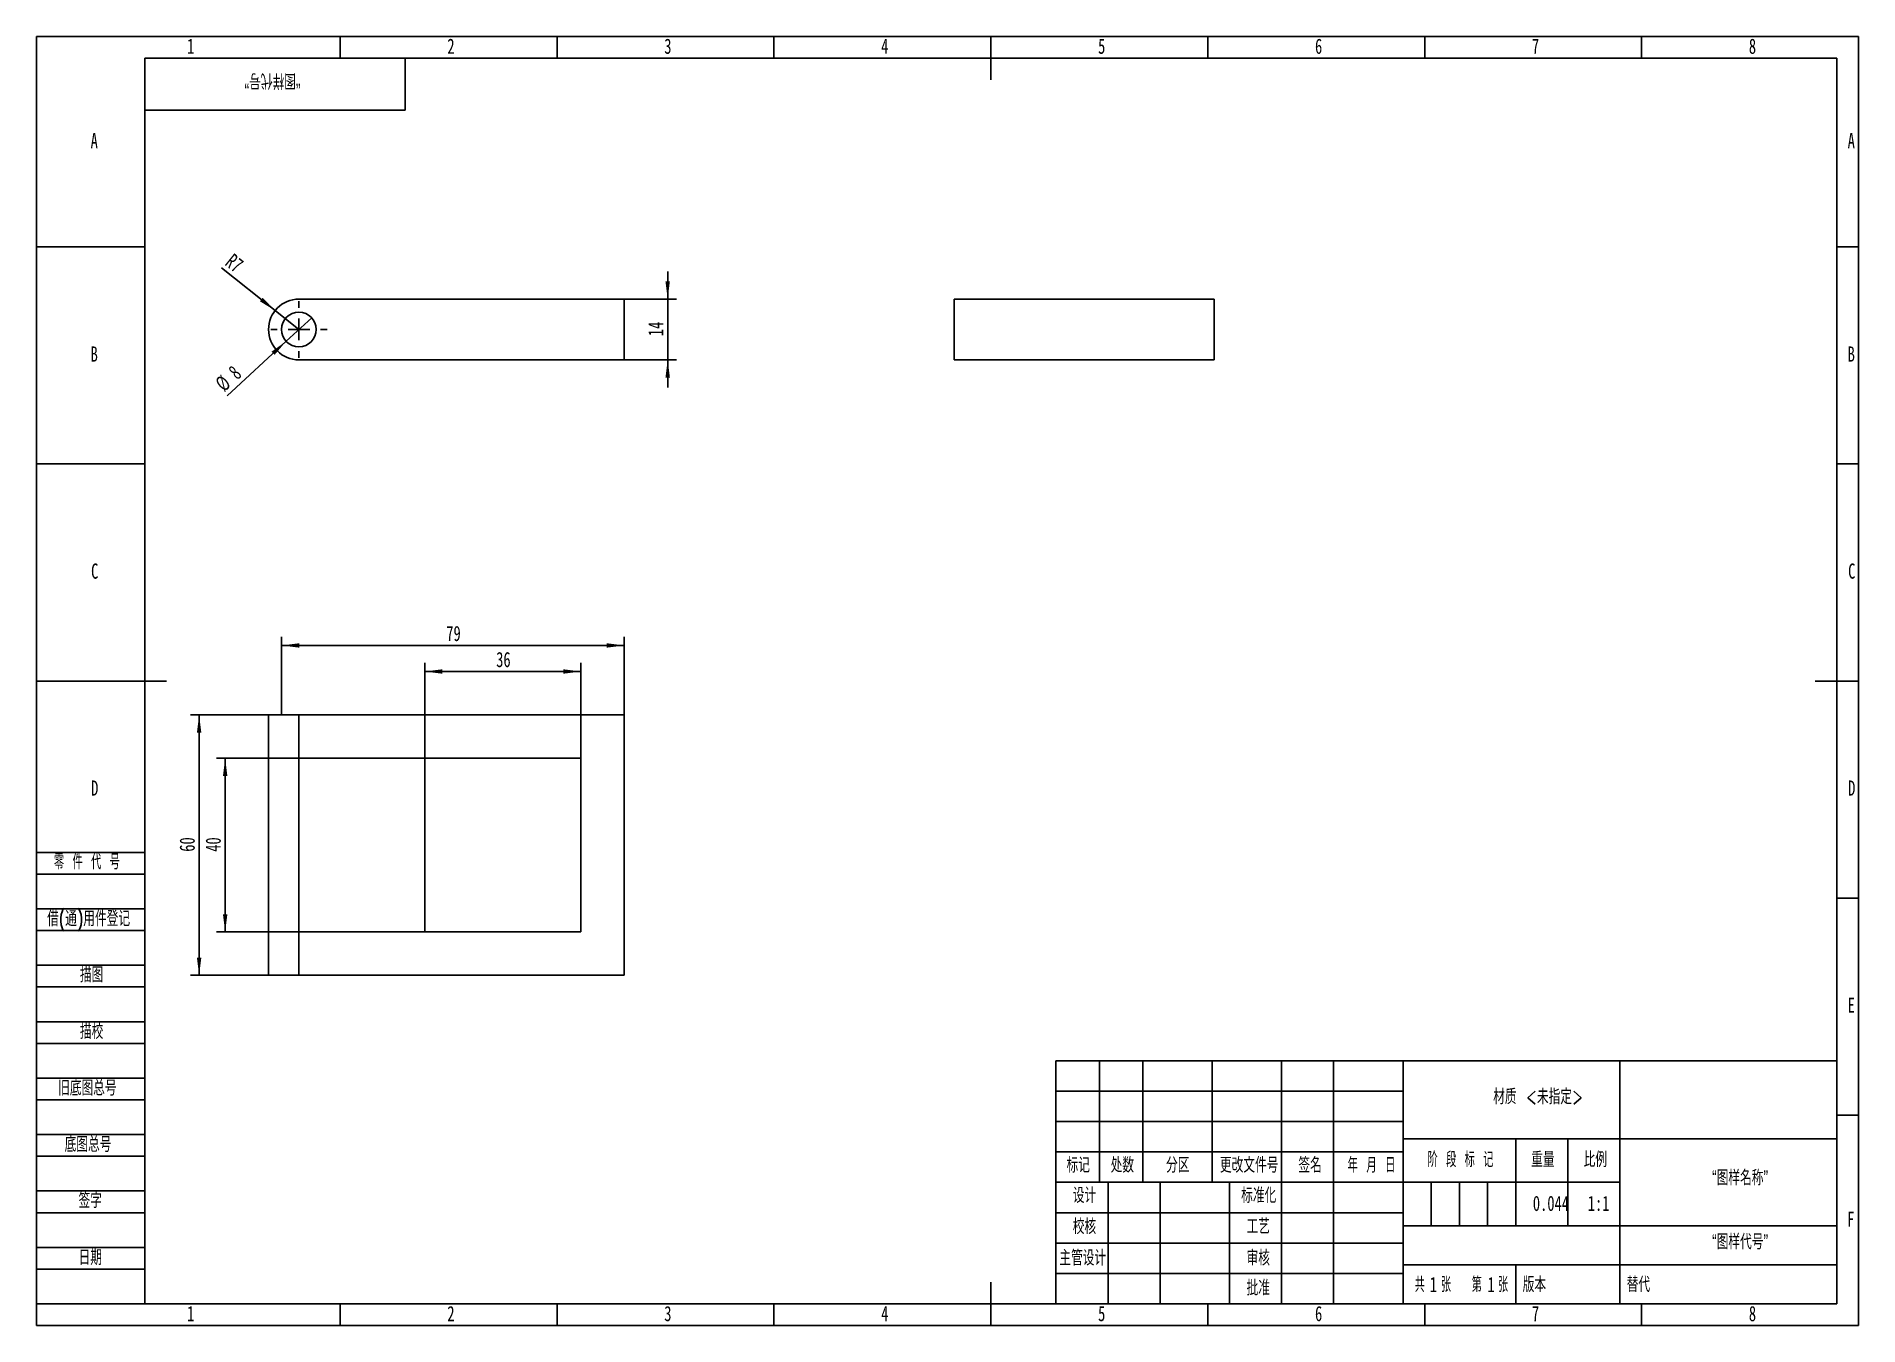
# Model space of a CAD drawing. Header units: millimetres. Extents: x 0 to 420, y 0 to 297.
import ezdxf

# ---------------------------------------------------------------- set-up
doc = ezdxf.new("R2010")
doc.units = ezdxf.units.MM
for name, color, linetype in [('10', 7, 'Continuous'), ('5', 7, 'Continuous'), ('9', 7, 'Continuous'), ('SLD-0', 7, 'Continuous')]:
    doc.layers.add(name, color=color, linetype=linetype)
doc.styles.add('SLDTEXTSTYLE0', font='TXT', dxfattribs={"width": 0.7, "bigfont": 'bigfont'})
doc.styles.add('SLDTEXTSTYLE1', font='TXT', dxfattribs={"width": 0.62, "bigfont": 'bigfont'})
doc.styles.add('SLDTEXTSTYLE2', font='TXT', dxfattribs={"width": 0.614286, "bigfont": 'bigfont'})
doc.styles.add('SLDTEXTSTYLE3', font='TXT', dxfattribs={"width": 0.6, "bigfont": 'bigfont'})
doc.styles.add('SLDTEXTSTYLE4', font='TXT', dxfattribs={"width": 0.7})
doc.dimstyles.new('SLDDIMSTYLE0', dxfattribs={"dimtxt": 3.5, "dimasz": 4.08, "dimexe": 0, "dimexo": 0.0625, "dimgap": 0.875, "dimtad": 1, "dimrnd": 1e-09, "dimzin": 12, "dimdsep": 46, "dimtxsty": 'SLDTEXTSTYLE4', "dimblk1": 'NONE', "dimsah": 1, "dimcen": 0, "dimadec": 0, "dimazin": 3, "dimtfac": 1, "dimtmove": 0, "dimatfit": 3, "dimldrblk": 'NONE', "dimfxl": 0, "dimfrac": 2, "dimtolj": 1, "dimtzin": 12, "dimarcsym": 0})
doc.dimstyles.new('SLDDIMSTYLE1', dxfattribs={"dimtxt": 3.5, "dimasz": 4.08, "dimexe": 0, "dimexo": 0.0625, "dimgap": 0.875, "dimtad": 1, "dimrnd": 1e-09, "dimzin": 12, "dimdsep": 46, "dimtxsty": 'SLDTEXTSTYLE4', "dimsah": 1, "dimcen": 0, "dimadec": 0, "dimazin": 3, "dimtfac": 1, "dimtofl": 0, "dimtmove": 0, "dimatfit": 3, "dimfxl": 0, "dimfrac": 2, "dimtolj": 1, "dimtzin": 12, "dimarcsym": 0})
doc.dimstyles.new('SLDDIMSTYLE2', dxfattribs={"dimtxt": 3.5, "dimasz": 4.08, "dimexe": 0, "dimexo": 0.0625, "dimgap": 0.875, "dimtad": 1, "dimrnd": 1e-09, "dimzin": 12, "dimdsep": 46, "dimtxsty": 'SLDTEXTSTYLE4', "dimsah": 1, "dimcen": 0.09, "dimadec": 0, "dimazin": 3, "dimtfac": 1, "dimtmove": 0, "dimatfit": 0, "dimfxl": 0, "dimfrac": 2, "dimtolj": 1, "dimtzin": 12, "dimarcsym": 0})
doc.dimstyles.new('SLDDIMSTYLE3', dxfattribs={"dimtxt": 3.5, "dimasz": 4.08, "dimexe": 0, "dimexo": 0.0625, "dimgap": 0.875, "dimtad": 1, "dimrnd": 1e-09, "dimzin": 12, "dimdsep": 46, "dimtxsty": 'SLDTEXTSTYLE4', "dimsah": 1, "dimcen": 0.09, "dimadec": 0, "dimazin": 3, "dimtfac": 1, "dimtofl": 0, "dimtmove": 0, "dimatfit": 3, "dimfxl": 0, "dimfrac": 2, "dimtolj": 1, "dimtzin": 12, "dimarcsym": 0})

# ---------------------------------------------------------------- blocks, each defined once
blk = doc.blocks.new('_D')
at = {"layer": '10'}
for q in [(63.44, 232.2), (43.94, 214.23)]:
    blk.add_line((57.56, 226.78), q, dxfattribs=at)
blk.add_solid([(57.56, 226.78), (54.21, 224.39), (54.9, 223.64)], dxfattribs=at)
at = {"layer": '10', "char_height": 3.5, "attachment_point": 1, "rotation": 42.6607, "style": 'SLDTEXTSTYLE4'}
for s, insert in [('%%c', (40.88, 217.55)), ('8', (43.92, 220.33))]:
    blk.add_mtext(s, dxfattribs=dict(at, insert=insert))
blk = doc.blocks.new('_None')
blk = doc.blocks.new('_D_1')
at = {"layer": '10'}
for q in [(42.64, 243.68), (60.5, 229.49)]:
    blk.add_line((55.02, 233.84), q, dxfattribs=at)
blk.add_solid([(55.02, 233.84), (52.14, 236.78), (51.51, 235.98)], dxfattribs=at)
at = {"layer": '10', "insert": (45.44, 247.2), "char_height": 3.5, "attachment_point": 1, "rotation": 321.5465, "style": 'SLDTEXTSTYLE4'}
blk.add_mtext('R7', dxfattribs=at)
blk = doc.blocks.new('_D_2')
at = {"layer": '10'}
for p, q in [((145.5, 236.49), (145.5, 242.84)), ((135.5, 236.49), (147.5, 236.49)), ((145.5, 236.49), (145.5, 222.49)), ((135.5, 222.49), (147.5, 222.49)), ((145.5, 222.49), (145.5, 216.14))]:
    blk.add_line(p, q, dxfattribs=at)
for points in [[(145.5, 236.49), (146.01, 240.57), (144.99, 240.57)], [(145.5, 222.49), (144.99, 218.41), (146.01, 218.41)]]:
    blk.add_solid(points, dxfattribs=at)
at = {"layer": '10', "insert": (140.99, 227.95), "char_height": 3.5, "attachment_point": 1, "rotation": 90, "style": 'SLDTEXTSTYLE4'}
blk.add_mtext('14', dxfattribs=at)
blk = doc.blocks.new('SW_CENTERMARKSYMBOL_0')
at = {"layer": '10', "color": 0}
for p, q in [((0, 5), (0, 6.5)), ((-5, 0), (-6.5, 0)), ((0, 0), (-2.5, 0)), ((0, 0), (0, 2.5)), ((0, 0), (0, -2.5)), ((0, 0), (2.5, 0)), ((5, 0), (6.5, 0)), ((0, -5), (0, -6.5))]:
    blk.add_line(p, q, dxfattribs=at)
blk = doc.blocks.new('_D_3')
at = {"layer": '10'}
for p, q in [((89.5, 130.69), (89.5, 152.69)), ((125.5, 130.69), (125.5, 152.69)), ((125.5, 150.69), (89.5, 150.69))]:
    blk.add_line(p, q, dxfattribs=at)
for points in [[(89.5, 150.69), (93.58, 150.18), (93.58, 151.2)], [(125.5, 150.69), (121.42, 151.2), (121.42, 150.18)]]:
    blk.add_solid(points, dxfattribs=at)
at = {"layer": '10', "insert": (105.97, 155.2), "char_height": 3.5, "attachment_point": 1, "style": 'SLDTEXTSTYLE4'}
blk.add_mtext('36', dxfattribs=at)
blk = doc.blocks.new('_D_4')
at = {"layer": '10'}
for p, q in [((89.5, 130.69), (41.5, 130.69)), ((43.5, 130.69), (43.5, 90.69)), ((89.5, 90.69), (41.5, 90.69))]:
    blk.add_line(p, q, dxfattribs=at)
for points in [[(43.5, 130.69), (42.99, 126.61), (44.01, 126.61)], [(43.5, 90.69), (44.01, 94.77), (42.99, 94.77)]]:
    blk.add_solid(points, dxfattribs=at)
at = {"layer": '10', "insert": (38.99, 109.15), "char_height": 3.5, "attachment_point": 1, "rotation": 90, "style": 'SLDTEXTSTYLE4'}
blk.add_mtext('40', dxfattribs=at)
blk = doc.blocks.new('_D_5')
at = {"layer": '10'}
for p, q in [((56.5, 140.69), (56.5, 158.69)), ((135.5, 156.69), (56.5, 156.69)), ((135.5, 140.69), (135.5, 158.69))]:
    blk.add_line(p, q, dxfattribs=at)
for points in [[(56.5, 156.69), (60.58, 156.18), (60.58, 157.2)], [(135.5, 156.69), (131.42, 157.2), (131.42, 156.18)]]:
    blk.add_solid(points, dxfattribs=at)
at = {"layer": '10', "insert": (94.47, 161.2), "char_height": 3.5, "attachment_point": 1, "style": 'SLDTEXTSTYLE4'}
blk.add_mtext('79', dxfattribs=at)
blk = doc.blocks.new('_D_6')
at = {"layer": '10'}
for p, q in [((56.5, 140.69), (35.5, 140.69)), ((37.5, 140.69), (37.5, 80.69)), ((56.5, 80.69), (35.5, 80.69))]:
    blk.add_line(p, q, dxfattribs=at)
for points in [[(37.5, 140.69), (36.99, 136.61), (38.01, 136.61)], [(37.5, 80.69), (38.01, 84.77), (36.99, 84.77)]]:
    blk.add_solid(points, dxfattribs=at)
at = {"layer": '10', "insert": (32.99, 109.16), "char_height": 3.5, "attachment_point": 1, "rotation": 90, "style": 'SLDTEXTSTYLE4'}
blk.add_mtext('60', dxfattribs=at)

msp = doc.modelspace()

# ---------------------------------------------------------------- linework, layer by layer
at = {"color": 7, "linetype": 'Continuous', "lineweight": 25}
for p, q in [((60.5, 236.49), (135.5, 236.49)), ((135.5, 236.49), (135.5, 222.49)), ((211.5, 236.49), (271.5, 236.49)), ((211.5, 236.49), (211.5, 222.49)), ((271.5, 236.49), (271.5, 222.49)), ((60.5, 222.49), (135.5, 222.49)), ((211.5, 222.49), (271.5, 222.49)), ((53.5, 140.69), (53.5, 80.69)), ((60.5, 140.69), (53.5, 140.69)), ((60.5, 140.69), (60.5, 80.69)), ((135.5, 140.69), (60.5, 140.69)), ((135.5, 80.69), (135.5, 140.69)), ((125.5, 130.69), (89.5, 130.69)), ((89.5, 130.69), (89.5, 90.69)), ((125.5, 90.69), (125.5, 130.69)), ((89.5, 90.69), (125.5, 90.69)), ((60.5, 80.69), (53.5, 80.69)), ((60.5, 80.69), (135.5, 80.69))]:
    msp.add_line(p, q, dxfattribs=at)
msp.add_circle((60.5, 229.49), 4, dxfattribs=at)
msp.add_arc((60.5, 229.49), 7, 90, 270, dxfattribs=at)
at = {"layer": '10', "color": 7}
for p, q in [((0, 109), (25, 109)), ((0, 104), (25, 104)), ((0, 96), (25, 96)), ((0, 91), (25, 91)), ((0, 83), (25, 83)), ((0, 78), (25, 78)), ((0, 70), (25, 70)), ((0, 65), (25, 65)), ((0, 57), (25, 57)), ((0, 52), (25, 52)), ((235, 54), (315, 54)), ((235, 47), (315, 47)), ((0, 44), (25, 44)), ((0, 39), (25, 39)), ((0, 31), (25, 31)), ((0, 26), (25, 26)), ((0, 18), (25, 18)), ((0, 13), (25, 13))]:
    msp.add_line(p, q, dxfattribs=at)
at = {"layer": '10', "color": 7, "lineweight": 25}
for p, q in [((245, 61), (245, 33)), ((255, 61), (255, 33)), ((271, 61), (271, 33)), ((287, 61), (287, 5)), ((299, 61), (299, 5)), ((315, 61), (315, 5)), ((365, 61), (365, 33)), ((315, 43), (415, 43)), ((340.986, 43), (340.986, 23)), ((353, 43), (353, 23)), ((235, 40), (315, 40)), ((235, 33), (365, 33)), ((247, 33), (247, 5)), ((259, 33), (259, 5)), ((275, 33), (275, 5)), ((365, 33), (365, 5)), ((235, 26), (315, 26)), ((315, 23), (415, 23)), ((235, 19), (315, 19)), ((315, 14), (415, 14)), ((235, 12), (315, 12))]:
    msp.add_line(p, q, dxfattribs=at)
at = {"layer": '5'}
for p, q in [((70, 297), (70, 292)), ((120, 297), (120, 292)), ((170, 297), (170, 292)), ((270, 297), (270, 292)), ((320, 297), (320, 292)), ((370, 297), (370, 292)), ((0, 248.5), (25, 248.5)), ((420, 248.5), (415, 248.5)), ((0, 198.5), (25, 198.5)), ((420, 198.5), (415, 198.5)), ((420, 98.5), (415, 98.5)), ((420, 48.5), (415, 48.5)), ((70, 0), (70, 5)), ((120, 0), (120, 5)), ((170, 0), (170, 5)), ((270, 0), (270, 5)), ((320, 0), (320, 5)), ((370, 0), (370, 5))]:
    msp.add_line(p, q, dxfattribs=at)
at = {"layer": '5', "lineweight": 25}
for p, q in [((220, 297), (220, 287)), ((0, 148.5), (30, 148.5)), ((420, 148.5), (410, 148.5)), ((220, 0), (220, 10))]:
    msp.add_line(p, q, dxfattribs=at)
at = {"layer": '5', "color": 7, "lineweight": 25}
for p, q in [((415, 292), (25, 292)), ((25, 292), (25, 5)), ((85, 280), (85, 292)), ((415, 5), (415, 292)), ((25, 280), (85, 280)), ((235, 61), (415, 61)), ((235, 61), (235, 5)), ((0, 5), (415, 5))]:
    msp.add_line(p, q, dxfattribs=at)
at = {"layer": '9', "color": 7}
for p, q in [((420, 297), (0, 297)), ((0, 297), (0, 0)), ((420, 148.5), (420, 297)), ((420, 0), (420, 148.5)), ((0, 0), (420, 0))]:
    msp.add_line(p, q, dxfattribs=at)
at = {"layer": 'SLD-0'}
for p, q in [((321.5, 33), (321.5, 23)), ((328, 33), (328, 23)), ((334.5, 33), (334.5, 23))]:
    msp.add_line(p, q, dxfattribs=at)
at = {"layer": 'SLD-0', "lineweight": 25}
msp.add_line((340.986, 14), (340.986, 5), dxfattribs=at)

# ---------------------------------------------------------------- block references
at = {"layer": '10'}
msp.add_blockref('SW_CENTERMARKSYMBOL_0', (60.5, 229.49), dxfattribs=at)

# ---------------------------------------------------------------- texts
at = {"layer": '10', "char_height": 3.5}
for s, insert, attachment_point, style in [('1', (35.544, 296.505), 2, 'SLDTEXTSTYLE4'), ('2', (95.544, 296.505), 2, 'SLDTEXTSTYLE4'), ('3', (145.544, 296.505), 2, 'SLDTEXTSTYLE4'), ('4', (195.544, 296.505), 2, 'SLDTEXTSTYLE4'), ('5', (245.544, 296.505), 2, 'SLDTEXTSTYLE4'), ('6', (295.547, 296.505), 2, 'SLDTEXTSTYLE4'), ('7', (345.547, 296.505), 2, 'SLDTEXTSTYLE4'), ('8', (395.547, 296.505), 2, 'SLDTEXTSTYLE4'), ('A', (13.32, 274.755), 2, 'SLDTEXTSTYLE4'), ('A', (418.32, 274.755), 2, 'SLDTEXTSTYLE4'), ('B', (13.32, 225.576), 2, 'SLDTEXTSTYLE4'), ('B', (418.32, 225.576), 2, 'SLDTEXTSTYLE4'), ('C', (13.427, 175.576), 2, 'SLDTEXTSTYLE4'), ('C', (418.427, 175.576), 2, 'SLDTEXTSTYLE4'), ('D', (13.43, 125.576), 2, 'SLDTEXTSTYLE4'), ('D', (418.43, 125.576), 2, 'SLDTEXTSTYLE4'), ('E', (418.318, 75.576), 2, 'SLDTEXTSTYLE4'), ('材质 <未指定>', (346.128, 54.481), 2, 'SLDTEXTSTYLE0'), ('“图样名称”', (392.688, 35.791), 2, 'SLDTEXTSTYLE0'), ('0.044', (349.093, 29.905), 2, 'SLDTEXTSTYLE4'), ('1:1', (360.084, 29.905), 2, 'SLDTEXTSTYLE4'), ('F', (418.224, 26.255), 2, 'SLDTEXTSTYLE4'), ('“图样代号”', (392.69, 21.05), 2, 'SLDTEXTSTYLE0'), ('1', (321.142, 11.201), 1, 'SLDTEXTSTYLE4'), ('1', (334.479, 11.201), 1, 'SLDTEXTSTYLE4'), ('1', (35.544, 4.505), 2, 'SLDTEXTSTYLE4'), ('2', (95.544, 4.505), 2, 'SLDTEXTSTYLE4'), ('3', (145.544, 4.505), 2, 'SLDTEXTSTYLE4'), ('4', (195.544, 4.505), 2, 'SLDTEXTSTYLE4'), ('5', (245.544, 4.505), 2, 'SLDTEXTSTYLE4'), ('6', (295.547, 4.505), 2, 'SLDTEXTSTYLE4'), ('7', (345.547, 4.505), 2, 'SLDTEXTSTYLE4'), ('8', (395.547, 4.505), 2, 'SLDTEXTSTYLE4')]:
    msp.add_mtext(s, dxfattribs=dict(at, insert=insert, attachment_point=attachment_point, style=style))
at = {"layer": '10', "color": 7, "char_height": 3.5}
for s, insert, attachment_point, style in [('零 件 代 号', (4.023, 108.595), 1, 'SLDTEXTSTYLE2'), ('借(通)用件登记', (2.474, 95.499), 1, 'SLDTEXTSTYLE0'), ('描图', (12.719, 82.553), 2, 'SLDTEXTSTYLE0'), ('描校', (12.719, 69.517), 2, 'SLDTEXTSTYLE0'), ('旧底图总号', (5, 56.488), 1, 'SLDTEXTSTYLE0'), ('底图总号', (6.5, 43.486), 1, 'SLDTEXTSTYLE0'), ('标记', (240.135, 38.717), 2, 'SLDTEXTSTYLE0'), ('处数', (250.298, 38.717), 2, 'SLDTEXTSTYLE0'), ('分区', (263.075, 38.717), 2, 'SLDTEXTSTYLE0'), ('更改文件号', (279.539, 38.717), 2, 'SLDTEXTSTYLE0'), ('签名', (293.579, 38.717), 2, 'SLDTEXTSTYLE0'), ('年 月 日', (307.742, 38.717), 2, 'SLDTEXTSTYLE1'), ('阶 段 标 记', (328.24, 39.994), 2, 'SLDTEXTSTYLE2'), ('重量', (347.243, 39.994), 2, 'SLDTEXTSTYLE0'), ('比例', (359.326, 39.994), 2, 'SLDTEXTSTYLE0'), ('签字', (12.401, 30.537), 2, 'SLDTEXTSTYLE0'), ('设计', (241.567, 31.734), 2, 'SLDTEXTSTYLE0'), ('标准化', (281.739, 31.734), 2, 'SLDTEXTSTYLE0'), ('校核', (241.567, 24.556), 2, 'SLDTEXTSTYLE0'), ('工艺', (281.629, 24.599), 2, 'SLDTEXTSTYLE0'), ('日期', (12.401, 17.437), 2, 'SLDTEXTSTYLE0'), ('主管设计', (241.167, 17.33), 2, 'SLDTEXTSTYLE0'), ('审核', (281.629, 17.33), 2, 'SLDTEXTSTYLE0'), ('批准', (281.629, 10.441), 2, 'SLDTEXTSTYLE0'), ('共  张', (321.871, 11.201), 2, 'SLDTEXTSTYLE3'), ('第  张', (335.04, 11.201), 2, 'SLDTEXTSTYLE3'), ('版本', (345.279, 11.201), 2, 'SLDTEXTSTYLE0')]:
    msp.add_mtext(s, dxfattribs=dict(at, insert=insert, attachment_point=attachment_point, style=style))
at = {"layer": 'SLD-0', "insert": (54.424, 285.023), "char_height": 3.5, "attachment_point": 2, "rotation": 180, "style": 'SLDTEXTSTYLE0'}
msp.add_mtext('“图样代号”', dxfattribs=at)
at = {"layer": 'SLD-0', "insert": (366.561, 11.201), "char_height": 3.5, "attachment_point": 1, "style": 'SLDTEXTSTYLE0'}
msp.add_mtext('替代', dxfattribs=at)

# ---------------------------------------------------------------- dimensions: what is measured, and where the dimension line sits
at = {"layer": '10'}
dim = msp.add_radius_dim(center=(60.5, 229.49), mpoint=(55.018, 233.843), dimstyle='SLDDIMSTYLE1', dxfattribs=at)
dim.commit()
dim.dimension.update_dxf_attribs({"geometry": '_D_1', "text_midpoint": (43.75, 242.791), "dimtype": 164})
for base, p1, p2, dimstyle, picture, middle in [((145.5, 222.49), (135.5, 236.49), (135.5, 222.49), 'SLDDIMSTYLE2', '_D_2', (145.5, 229.49)), ((37.5, 80.69), (56.5, 140.69), (56.5, 80.69), 'SLDDIMSTYLE3', '_D_6', (37.5, 110.69)), ((43.5, 90.69), (89.5, 130.69), (89.5, 90.69), 'SLDDIMSTYLE3', '_D_4', (43.5, 110.69))]:
    dim = msp.add_linear_dim(base=base, p1=p1, p2=p2, angle=90, dimstyle=dimstyle, dxfattribs=at)
    dim.commit()
    dim.dimension.update_dxf_attribs({"geometry": picture, "text_midpoint": middle, "dimtype": 160})
dim = msp.add_diameter_dim_2p(p1=(63.442, 232.201), p2=(57.558, 226.779), dimstyle='SLDDIMSTYLE0', dxfattribs=at)
dim.commit()
dim.dimension.update_dxf_attribs({"geometry": '_D', "text_midpoint": (45.929, 216.063), "dimtype": 163})
for base, p1, p2, picture, middle in [((56.5, 156.69), (135.5, 140.69), (56.5, 140.69), '_D_5', (96, 156.69)), ((89.5, 150.69), (125.5, 130.69), (89.5, 130.69), '_D_3', (107.5, 150.69))]:
    dim = msp.add_linear_dim(base=base, p1=p1, p2=p2, dimstyle='SLDDIMSTYLE3', dxfattribs=at)
    dim.commit()
    dim.dimension.update_dxf_attribs({"geometry": picture, "text_midpoint": middle, "dimtype": 160})

doc.saveas('drawing.dxf')
